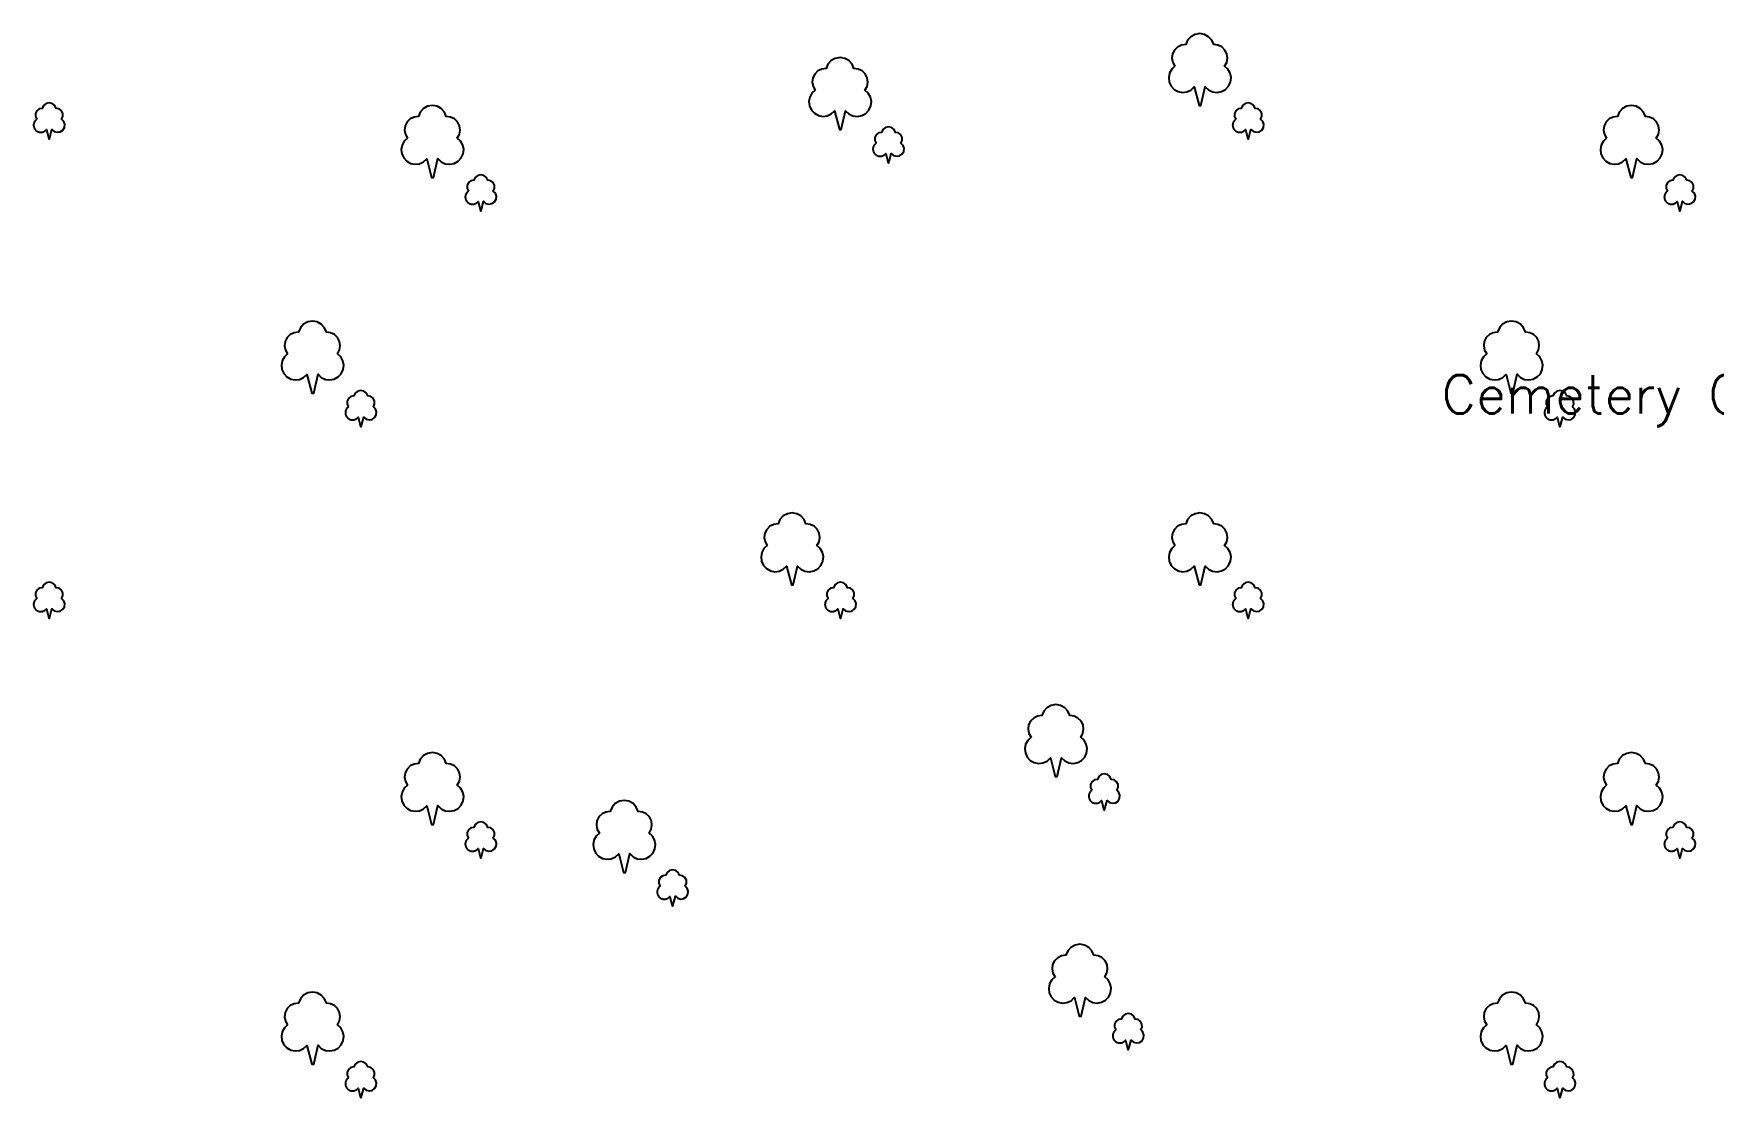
# Model space of a CAD drawing. Extents: x 427500 to 429848, y 434500 to 436505.
# Drawn here: x 429192.5 to 429262.6, y 434773.1 to 434817.5 of the extents above; entities that cross this region are included whole.
import ezdxf

# ---------------------------------------------------------------- set-up
doc = ezdxf.new("R2010")
doc.units = 0
doc.layers.add('LPTIP_Ex_Base', color=8, linetype='Continuous')
doc.styles.add('MtXpl_Romans', font='romans__.ttf')

msp = doc.modelspace()

# ---------------------------------------------------------------- linework, layer by layer
at = {"layer": 'LPTIP_Ex_Base', "color": 251, "true_color": 0x636466}
for points in [[(429240.126, 434816.097), (429239.99, 434815.969), (429239.901, 434815.806), (429239.866, 434815.623), (429239.888, 434815.439), (429239.967, 434815.27), (429240.094, 434815.134), (429240.256, 434815.043), (429240.439, 434815.007), (429240.624, 434815.028), (429240.793, 434815.106), (429240.93, 434815.232), (429240.931, 434815.235), (429241.132, 434814.461), (429241.212, 434814.461), (429241.393, 434815.244), (429241.393, 434815.244), (429241.529, 434815.113), (429241.699, 434815.031), (429241.885, 434815.007), (429242.07, 434815.041), (429242.236, 434815.131), (429242.364, 434815.269), (429242.444, 434815.439), (429242.467, 434815.626), (429242.43, 434815.811), (429242.338, 434815.975), (429242.199, 434816.102), (429242.287, 434816.259), (429242.319, 434816.436), (429242.294, 434816.615), (429242.212, 434816.775), (429242.083, 434816.901), (429241.92, 434816.979), (429241.741, 434817), (429241.741, 434817), (429241.664, 434817.184), (429241.531, 434817.331), (429241.356, 434817.427), (429241.16, 434817.461), (429240.964, 434817.427), (429240.789, 434817.331), (429240.656, 434817.184), (429240.579, 434817), (429240.399, 434816.978), (429240.236, 434816.9), (429240.107, 434816.773), (429240.025, 434816.611), (429240.001, 434816.431), (429240.036, 434816.254), (429240.126, 434816.097)], [(429225.126, 434815.097), (429224.99, 434814.969), (429224.901, 434814.806), (429224.866, 434814.623), (429224.888, 434814.439), (429224.967, 434814.27), (429225.094, 434814.134), (429225.256, 434814.043), (429225.439, 434814.007), (429225.624, 434814.028), (429225.793, 434814.106), (429225.93, 434814.232), (429225.931, 434814.235), (429226.132, 434813.461), (429226.212, 434813.461), (429226.393, 434814.244), (429226.393, 434814.244), (429226.529, 434814.113), (429226.699, 434814.031), (429226.885, 434814.007), (429227.07, 434814.041), (429227.236, 434814.131), (429227.364, 434814.269), (429227.444, 434814.439), (429227.467, 434814.626), (429227.43, 434814.811), (429227.338, 434814.975), (429227.199, 434815.102), (429227.287, 434815.259), (429227.319, 434815.436), (429227.294, 434815.615), (429227.212, 434815.775), (429227.083, 434815.901), (429226.92, 434815.979), (429226.741, 434816), (429226.741, 434816), (429226.664, 434816.184), (429226.531, 434816.331), (429226.356, 434816.427), (429226.16, 434816.461), (429225.964, 434816.427), (429225.789, 434816.331), (429225.656, 434816.184), (429225.579, 434816), (429225.399, 434815.978), (429225.236, 434815.9), (429225.107, 434815.773), (429225.025, 434815.611), (429225.001, 434815.431), (429225.036, 434815.254), (429225.126, 434815.097)], [(429192.663, 434813.887), (429192.648, 434813.876), (429192.634, 434813.864), (429192.62, 434813.852), (429192.608, 434813.838), (429192.596, 434813.824), (429192.585, 434813.808), (429192.575, 434813.793), (429192.566, 434813.776), (429192.558, 434813.759), (429192.551, 434813.742), (429192.545, 434813.724), (429192.54, 434813.706), (429192.537, 434813.688), (429192.535, 434813.669), (429192.533, 434813.651), (429192.533, 434813.632), (429192.534, 434813.613), (429192.537, 434813.595), (429192.54, 434813.576), (429192.545, 434813.558), (429192.55, 434813.541), (429192.557, 434813.523), (429192.565, 434813.506), (429192.574, 434813.49), (429192.584, 434813.474), (429192.595, 434813.459), (429192.607, 434813.444), (429192.619, 434813.431), (429192.633, 434813.418), (429192.647, 434813.406), (429192.662, 434813.395), (429192.678, 434813.385), (429192.694, 434813.376), (429192.711, 434813.367), (429192.729, 434813.36), (429192.746, 434813.355), (429192.764, 434813.35), (429192.783, 434813.346), (429192.801, 434813.344), (429192.82, 434813.342), (429192.838, 434813.342), (429192.857, 434813.343), (429192.876, 434813.345), (429192.894, 434813.349), (429192.912, 434813.353), (429192.93, 434813.359), (429192.947, 434813.365), (429192.964, 434813.373), (429192.981, 434813.382), (429192.997, 434813.392), (429193.012, 434813.403), (429193.027, 434813.414), (429193.04, 434813.427), (429193.053, 434813.441), (429193.065, 434813.455), (429193.066, 434813.456), (429193.167, 434813.069), (429193.194, 434813.069), (429193.297, 434813.461), (429193.297, 434813.461), (429193.395, 434813.377), (429193.52, 434813.343), (429193.647, 434813.364), (429193.753, 434813.436), (429193.819, 434813.547), (429193.832, 434813.676), (429193.79, 434813.797), (429193.7, 434813.89), (429193.754, 434814.003), (429193.752, 434814.129), (429193.695, 434814.241), (429193.595, 434814.316), (429193.471, 434814.339), (429193.413, 434814.458), (429193.309, 434814.54), (429193.181, 434814.569), (429193.052, 434814.54), (429192.948, 434814.458), (429192.89, 434814.339), (429192.766, 434814.316), (429192.665, 434814.24), (429192.608, 434814.127), (429192.608, 434814.001), (429192.663, 434813.887)], [(429208.126, 434813.097), (429207.99, 434812.969), (429207.901, 434812.806), (429207.866, 434812.623), (429207.888, 434812.439), (429207.967, 434812.27), (429208.094, 434812.134), (429208.256, 434812.043), (429208.439, 434812.007), (429208.624, 434812.028), (429208.793, 434812.106), (429208.93, 434812.232), (429208.931, 434812.235), (429209.132, 434811.461), (429209.212, 434811.461), (429209.393, 434812.244), (429209.393, 434812.244), (429209.529, 434812.113), (429209.699, 434812.031), (429209.885, 434812.007), (429210.07, 434812.041), (429210.236, 434812.131), (429210.364, 434812.269), (429210.444, 434812.439), (429210.467, 434812.626), (429210.43, 434812.811), (429210.338, 434812.975), (429210.199, 434813.102), (429210.287, 434813.259), (429210.319, 434813.436), (429210.294, 434813.615), (429210.212, 434813.775), (429210.083, 434813.901), (429209.92, 434813.979), (429209.741, 434814), (429209.741, 434814), (429209.664, 434814.184), (429209.531, 434814.331), (429209.356, 434814.427), (429209.16, 434814.461), (429208.964, 434814.427), (429208.789, 434814.331), (429208.656, 434814.184), (429208.579, 434814), (429208.399, 434813.978), (429208.236, 434813.9), (429208.107, 434813.773), (429208.025, 434813.611), (429208.001, 434813.431), (429208.036, 434813.254), (429208.126, 434813.097)], [(429242.663, 434813.887), (429242.648, 434813.876), (429242.634, 434813.864), (429242.62, 434813.852), (429242.608, 434813.838), (429242.596, 434813.824), (429242.585, 434813.808), (429242.575, 434813.793), (429242.566, 434813.776), (429242.558, 434813.759), (429242.551, 434813.742), (429242.545, 434813.724), (429242.54, 434813.706), (429242.537, 434813.688), (429242.535, 434813.669), (429242.533, 434813.651), (429242.533, 434813.632), (429242.534, 434813.613), (429242.537, 434813.595), (429242.54, 434813.576), (429242.545, 434813.558), (429242.55, 434813.541), (429242.557, 434813.523), (429242.565, 434813.506), (429242.574, 434813.49), (429242.584, 434813.474), (429242.595, 434813.459), (429242.607, 434813.444), (429242.619, 434813.431), (429242.633, 434813.418), (429242.647, 434813.406), (429242.662, 434813.395), (429242.678, 434813.385), (429242.694, 434813.376), (429242.711, 434813.367), (429242.729, 434813.36), (429242.746, 434813.355), (429242.764, 434813.35), (429242.783, 434813.346), (429242.801, 434813.344), (429242.82, 434813.342), (429242.838, 434813.342), (429242.857, 434813.343), (429242.876, 434813.345), (429242.894, 434813.349), (429242.912, 434813.353), (429242.93, 434813.359), (429242.947, 434813.365), (429242.964, 434813.373), (429242.981, 434813.382), (429242.997, 434813.392), (429243.012, 434813.403), (429243.027, 434813.414), (429243.04, 434813.427), (429243.053, 434813.441), (429243.065, 434813.455), (429243.066, 434813.456), (429243.167, 434813.069), (429243.194, 434813.069), (429243.297, 434813.461), (429243.297, 434813.461), (429243.395, 434813.377), (429243.52, 434813.343), (429243.647, 434813.364), (429243.753, 434813.436), (429243.819, 434813.547), (429243.832, 434813.676), (429243.79, 434813.797), (429243.7, 434813.89), (429243.754, 434814.003), (429243.752, 434814.129), (429243.695, 434814.241), (429243.595, 434814.316), (429243.471, 434814.339), (429243.413, 434814.458), (429243.309, 434814.54), (429243.181, 434814.569), (429243.052, 434814.54), (429242.948, 434814.458), (429242.89, 434814.339), (429242.766, 434814.316), (429242.665, 434814.24), (429242.608, 434814.127), (429242.608, 434814.001), (429242.663, 434813.887)], [(429258.126, 434813.097), (429257.99, 434812.969), (429257.901, 434812.806), (429257.866, 434812.623), (429257.888, 434812.439), (429257.967, 434812.27), (429258.094, 434812.134), (429258.256, 434812.043), (429258.439, 434812.007), (429258.624, 434812.028), (429258.793, 434812.106), (429258.93, 434812.232), (429258.931, 434812.235), (429259.132, 434811.461), (429259.212, 434811.461), (429259.393, 434812.244), (429259.393, 434812.244), (429259.529, 434812.113), (429259.699, 434812.031), (429259.885, 434812.007), (429260.07, 434812.041), (429260.236, 434812.131), (429260.364, 434812.269), (429260.444, 434812.439), (429260.467, 434812.626), (429260.43, 434812.811), (429260.338, 434812.975), (429260.199, 434813.102), (429260.287, 434813.259), (429260.319, 434813.436), (429260.294, 434813.615), (429260.212, 434813.775), (429260.083, 434813.901), (429259.92, 434813.979), (429259.741, 434814), (429259.741, 434814), (429259.664, 434814.184), (429259.531, 434814.331), (429259.356, 434814.427), (429259.16, 434814.461), (429258.964, 434814.427), (429258.789, 434814.331), (429258.656, 434814.184), (429258.579, 434814), (429258.399, 434813.978), (429258.236, 434813.9), (429258.107, 434813.773), (429258.025, 434813.611), (429258.001, 434813.431), (429258.036, 434813.254), (429258.126, 434813.097)], [(429227.663, 434812.887), (429227.648, 434812.876), (429227.634, 434812.864), (429227.62, 434812.852), (429227.608, 434812.838), (429227.596, 434812.824), (429227.585, 434812.808), (429227.575, 434812.793), (429227.566, 434812.776), (429227.558, 434812.759), (429227.551, 434812.742), (429227.545, 434812.724), (429227.54, 434812.706), (429227.537, 434812.688), (429227.535, 434812.669), (429227.533, 434812.651), (429227.533, 434812.632), (429227.534, 434812.613), (429227.537, 434812.595), (429227.54, 434812.576), (429227.545, 434812.558), (429227.55, 434812.541), (429227.557, 434812.523), (429227.565, 434812.506), (429227.574, 434812.49), (429227.584, 434812.474), (429227.595, 434812.459), (429227.607, 434812.444), (429227.619, 434812.431), (429227.633, 434812.418), (429227.647, 434812.406), (429227.662, 434812.395), (429227.678, 434812.385), (429227.694, 434812.376), (429227.711, 434812.367), (429227.729, 434812.36), (429227.746, 434812.355), (429227.764, 434812.35), (429227.783, 434812.346), (429227.801, 434812.344), (429227.82, 434812.342), (429227.838, 434812.342), (429227.857, 434812.343), (429227.876, 434812.345), (429227.894, 434812.349), (429227.912, 434812.353), (429227.93, 434812.359), (429227.947, 434812.365), (429227.964, 434812.373), (429227.981, 434812.382), (429227.997, 434812.392), (429228.012, 434812.403), (429228.027, 434812.414), (429228.04, 434812.427), (429228.053, 434812.441), (429228.065, 434812.455), (429228.066, 434812.456), (429228.167, 434812.069), (429228.194, 434812.069), (429228.297, 434812.461), (429228.297, 434812.461), (429228.395, 434812.377), (429228.52, 434812.343), (429228.647, 434812.364), (429228.753, 434812.436), (429228.819, 434812.547), (429228.832, 434812.676), (429228.79, 434812.797), (429228.7, 434812.89), (429228.754, 434813.003), (429228.752, 434813.129), (429228.695, 434813.241), (429228.595, 434813.316), (429228.471, 434813.339), (429228.413, 434813.458), (429228.309, 434813.54), (429228.181, 434813.569), (429228.052, 434813.54), (429227.948, 434813.458), (429227.89, 434813.339), (429227.766, 434813.316), (429227.665, 434813.24), (429227.608, 434813.127), (429227.608, 434813.001), (429227.663, 434812.887)], [(429210.663, 434810.887), (429210.648, 434810.876), (429210.634, 434810.864), (429210.62, 434810.852), (429210.608, 434810.838), (429210.596, 434810.824), (429210.585, 434810.808), (429210.575, 434810.793), (429210.566, 434810.776), (429210.558, 434810.759), (429210.551, 434810.742), (429210.545, 434810.724), (429210.54, 434810.706), (429210.537, 434810.688), (429210.535, 434810.669), (429210.533, 434810.651), (429210.533, 434810.632), (429210.534, 434810.613), (429210.537, 434810.595), (429210.54, 434810.576), (429210.545, 434810.558), (429210.55, 434810.541), (429210.557, 434810.523), (429210.565, 434810.506), (429210.574, 434810.49), (429210.584, 434810.474), (429210.595, 434810.459), (429210.607, 434810.444), (429210.619, 434810.431), (429210.633, 434810.418), (429210.647, 434810.406), (429210.662, 434810.395), (429210.678, 434810.385), (429210.694, 434810.376), (429210.711, 434810.367), (429210.729, 434810.36), (429210.746, 434810.355), (429210.764, 434810.35), (429210.783, 434810.346), (429210.801, 434810.344), (429210.82, 434810.342), (429210.838, 434810.342), (429210.857, 434810.343), (429210.876, 434810.345), (429210.894, 434810.349), (429210.912, 434810.353), (429210.93, 434810.359), (429210.947, 434810.365), (429210.964, 434810.373), (429210.981, 434810.382), (429210.997, 434810.392), (429211.012, 434810.403), (429211.027, 434810.414), (429211.04, 434810.427), (429211.053, 434810.441), (429211.065, 434810.455), (429211.066, 434810.456), (429211.167, 434810.069), (429211.194, 434810.069), (429211.297, 434810.461), (429211.297, 434810.461), (429211.395, 434810.377), (429211.52, 434810.343), (429211.647, 434810.364), (429211.753, 434810.436), (429211.819, 434810.547), (429211.832, 434810.676), (429211.79, 434810.797), (429211.7, 434810.89), (429211.754, 434811.003), (429211.752, 434811.129), (429211.695, 434811.241), (429211.595, 434811.316), (429211.471, 434811.339), (429211.413, 434811.458), (429211.309, 434811.54), (429211.181, 434811.569), (429211.052, 434811.54), (429210.948, 434811.458), (429210.89, 434811.339), (429210.766, 434811.316), (429210.665, 434811.24), (429210.608, 434811.127), (429210.608, 434811.001), (429210.663, 434810.887)], [(429260.663, 434810.887), (429260.648, 434810.876), (429260.634, 434810.864), (429260.62, 434810.852), (429260.608, 434810.838), (429260.596, 434810.824), (429260.585, 434810.808), (429260.575, 434810.793), (429260.566, 434810.776), (429260.558, 434810.759), (429260.551, 434810.742), (429260.545, 434810.724), (429260.54, 434810.706), (429260.537, 434810.688), (429260.535, 434810.669), (429260.533, 434810.651), (429260.533, 434810.632), (429260.534, 434810.613), (429260.537, 434810.595), (429260.54, 434810.576), (429260.545, 434810.558), (429260.55, 434810.541), (429260.557, 434810.523), (429260.565, 434810.506), (429260.574, 434810.49), (429260.584, 434810.474), (429260.595, 434810.459), (429260.607, 434810.444), (429260.619, 434810.431), (429260.633, 434810.418), (429260.647, 434810.406), (429260.662, 434810.395), (429260.678, 434810.385), (429260.694, 434810.376), (429260.711, 434810.367), (429260.729, 434810.36), (429260.746, 434810.355), (429260.764, 434810.35), (429260.783, 434810.346), (429260.801, 434810.344), (429260.82, 434810.342), (429260.838, 434810.342), (429260.857, 434810.343), (429260.876, 434810.345), (429260.894, 434810.349), (429260.912, 434810.353), (429260.93, 434810.359), (429260.947, 434810.365), (429260.964, 434810.373), (429260.981, 434810.382), (429260.997, 434810.392), (429261.012, 434810.403), (429261.027, 434810.414), (429261.04, 434810.427), (429261.053, 434810.441), (429261.065, 434810.455), (429261.066, 434810.456), (429261.167, 434810.069), (429261.194, 434810.069), (429261.297, 434810.461), (429261.297, 434810.461), (429261.395, 434810.377), (429261.52, 434810.343), (429261.647, 434810.364), (429261.753, 434810.436), (429261.819, 434810.547), (429261.832, 434810.676), (429261.79, 434810.797), (429261.7, 434810.89), (429261.754, 434811.003), (429261.752, 434811.129), (429261.695, 434811.241), (429261.595, 434811.316), (429261.471, 434811.339), (429261.413, 434811.458), (429261.309, 434811.54), (429261.181, 434811.569), (429261.052, 434811.54), (429260.948, 434811.458), (429260.89, 434811.339), (429260.766, 434811.316), (429260.665, 434811.24), (429260.608, 434811.127), (429260.608, 434811.001), (429260.663, 434810.887)], [(429203.126, 434804.097), (429202.99, 434803.969), (429202.901, 434803.806), (429202.866, 434803.623), (429202.888, 434803.439), (429202.967, 434803.27), (429203.094, 434803.134), (429203.256, 434803.043), (429203.439, 434803.007), (429203.624, 434803.028), (429203.793, 434803.106), (429203.93, 434803.232), (429203.931, 434803.235), (429204.132, 434802.461), (429204.212, 434802.461), (429204.393, 434803.244), (429204.393, 434803.244), (429204.529, 434803.113), (429204.699, 434803.031), (429204.885, 434803.007), (429205.07, 434803.041), (429205.236, 434803.131), (429205.364, 434803.269), (429205.444, 434803.439), (429205.467, 434803.626), (429205.43, 434803.811), (429205.338, 434803.975), (429205.199, 434804.102), (429205.287, 434804.259), (429205.319, 434804.436), (429205.294, 434804.615), (429205.212, 434804.775), (429205.083, 434804.901), (429204.92, 434804.979), (429204.741, 434805), (429204.741, 434805), (429204.664, 434805.184), (429204.531, 434805.331), (429204.356, 434805.427), (429204.16, 434805.461), (429203.964, 434805.427), (429203.789, 434805.331), (429203.656, 434805.184), (429203.579, 434805), (429203.399, 434804.978), (429203.236, 434804.9), (429203.107, 434804.773), (429203.025, 434804.611), (429203.001, 434804.431), (429203.036, 434804.254), (429203.126, 434804.097)], [(429253.126, 434804.097), (429252.99, 434803.969), (429252.901, 434803.806), (429252.866, 434803.623), (429252.888, 434803.439), (429252.967, 434803.27), (429253.094, 434803.134), (429253.256, 434803.043), (429253.439, 434803.007), (429253.624, 434803.028), (429253.793, 434803.106), (429253.93, 434803.232), (429253.931, 434803.235), (429254.132, 434802.461), (429254.212, 434802.461), (429254.393, 434803.244), (429254.393, 434803.244), (429254.529, 434803.113), (429254.699, 434803.031), (429254.885, 434803.007), (429255.07, 434803.041), (429255.236, 434803.131), (429255.364, 434803.269), (429255.444, 434803.439), (429255.467, 434803.626), (429255.43, 434803.811), (429255.338, 434803.975), (429255.199, 434804.102), (429255.287, 434804.259), (429255.319, 434804.436), (429255.294, 434804.615), (429255.212, 434804.775), (429255.083, 434804.901), (429254.92, 434804.979), (429254.741, 434805), (429254.741, 434805), (429254.664, 434805.184), (429254.531, 434805.331), (429254.356, 434805.427), (429254.16, 434805.461), (429253.964, 434805.427), (429253.789, 434805.331), (429253.656, 434805.184), (429253.579, 434805), (429253.399, 434804.978), (429253.236, 434804.9), (429253.107, 434804.773), (429253.025, 434804.611), (429253.001, 434804.431), (429253.036, 434804.254), (429253.126, 434804.097)], [(429205.663, 434801.887), (429205.648, 434801.876), (429205.634, 434801.864), (429205.62, 434801.852), (429205.608, 434801.838), (429205.596, 434801.824), (429205.585, 434801.808), (429205.575, 434801.793), (429205.566, 434801.776), (429205.558, 434801.759), (429205.551, 434801.742), (429205.545, 434801.724), (429205.54, 434801.706), (429205.537, 434801.688), (429205.535, 434801.669), (429205.533, 434801.651), (429205.533, 434801.632), (429205.534, 434801.613), (429205.537, 434801.595), (429205.54, 434801.576), (429205.545, 434801.558), (429205.55, 434801.541), (429205.557, 434801.523), (429205.565, 434801.506), (429205.574, 434801.49), (429205.584, 434801.474), (429205.595, 434801.459), (429205.607, 434801.444), (429205.619, 434801.431), (429205.633, 434801.418), (429205.647, 434801.406), (429205.662, 434801.395), (429205.678, 434801.385), (429205.694, 434801.376), (429205.711, 434801.367), (429205.729, 434801.36), (429205.746, 434801.355), (429205.764, 434801.35), (429205.783, 434801.346), (429205.801, 434801.344), (429205.82, 434801.342), (429205.838, 434801.342), (429205.857, 434801.343), (429205.876, 434801.345), (429205.894, 434801.349), (429205.912, 434801.353), (429205.93, 434801.359), (429205.947, 434801.365), (429205.964, 434801.373), (429205.981, 434801.382), (429205.997, 434801.392), (429206.012, 434801.403), (429206.027, 434801.414), (429206.04, 434801.427), (429206.053, 434801.441), (429206.065, 434801.455), (429206.066, 434801.456), (429206.167, 434801.069), (429206.194, 434801.069), (429206.297, 434801.461), (429206.297, 434801.461), (429206.395, 434801.377), (429206.52, 434801.343), (429206.647, 434801.364), (429206.753, 434801.436), (429206.819, 434801.547), (429206.832, 434801.676), (429206.79, 434801.797), (429206.7, 434801.89), (429206.754, 434802.003), (429206.752, 434802.129), (429206.695, 434802.241), (429206.595, 434802.316), (429206.471, 434802.339), (429206.413, 434802.458), (429206.309, 434802.54), (429206.181, 434802.569), (429206.052, 434802.54), (429205.948, 434802.458), (429205.89, 434802.339), (429205.766, 434802.316), (429205.665, 434802.24), (429205.608, 434802.127), (429205.608, 434802.001), (429205.663, 434801.887)], [(429255.663, 434801.887), (429255.648, 434801.876), (429255.634, 434801.864), (429255.62, 434801.852), (429255.608, 434801.838), (429255.596, 434801.824), (429255.585, 434801.808), (429255.575, 434801.793), (429255.566, 434801.776), (429255.558, 434801.759), (429255.551, 434801.742), (429255.545, 434801.724), (429255.54, 434801.706), (429255.537, 434801.688), (429255.535, 434801.669), (429255.533, 434801.651), (429255.533, 434801.632), (429255.534, 434801.613), (429255.537, 434801.595), (429255.54, 434801.576), (429255.545, 434801.558), (429255.55, 434801.541), (429255.557, 434801.523), (429255.565, 434801.506), (429255.574, 434801.49), (429255.584, 434801.474), (429255.595, 434801.459), (429255.607, 434801.444), (429255.619, 434801.431), (429255.633, 434801.418), (429255.647, 434801.406), (429255.662, 434801.395), (429255.678, 434801.385), (429255.694, 434801.376), (429255.711, 434801.367), (429255.729, 434801.36), (429255.746, 434801.355), (429255.764, 434801.35), (429255.783, 434801.346), (429255.801, 434801.344), (429255.82, 434801.342), (429255.838, 434801.342), (429255.857, 434801.343), (429255.876, 434801.345), (429255.894, 434801.349), (429255.912, 434801.353), (429255.93, 434801.359), (429255.947, 434801.365), (429255.964, 434801.373), (429255.981, 434801.382), (429255.997, 434801.392), (429256.012, 434801.403), (429256.027, 434801.414), (429256.04, 434801.427), (429256.053, 434801.441), (429256.065, 434801.455), (429256.066, 434801.456), (429256.167, 434801.069), (429256.194, 434801.069), (429256.297, 434801.461), (429256.297, 434801.461), (429256.395, 434801.377), (429256.52, 434801.343), (429256.647, 434801.364), (429256.753, 434801.436), (429256.819, 434801.547), (429256.832, 434801.676), (429256.79, 434801.797), (429256.7, 434801.89), (429256.754, 434802.003), (429256.752, 434802.129), (429256.695, 434802.241), (429256.595, 434802.316), (429256.471, 434802.339), (429256.413, 434802.458), (429256.309, 434802.54), (429256.181, 434802.569), (429256.052, 434802.54), (429255.948, 434802.458), (429255.89, 434802.339), (429255.766, 434802.316), (429255.665, 434802.24), (429255.608, 434802.127), (429255.608, 434802.001), (429255.663, 434801.887)], [(429223.126, 434796.097), (429222.99, 434795.969), (429222.901, 434795.806), (429222.866, 434795.623), (429222.888, 434795.439), (429222.967, 434795.27), (429223.094, 434795.134), (429223.256, 434795.043), (429223.439, 434795.007), (429223.624, 434795.028), (429223.793, 434795.106), (429223.93, 434795.232), (429223.931, 434795.235), (429224.132, 434794.461), (429224.212, 434794.461), (429224.393, 434795.244), (429224.393, 434795.244), (429224.529, 434795.113), (429224.699, 434795.031), (429224.885, 434795.007), (429225.07, 434795.041), (429225.236, 434795.131), (429225.364, 434795.269), (429225.444, 434795.439), (429225.467, 434795.626), (429225.43, 434795.811), (429225.338, 434795.975), (429225.199, 434796.102), (429225.287, 434796.259), (429225.319, 434796.436), (429225.294, 434796.615), (429225.212, 434796.775), (429225.083, 434796.901), (429224.92, 434796.979), (429224.741, 434797), (429224.741, 434797), (429224.664, 434797.184), (429224.531, 434797.331), (429224.356, 434797.427), (429224.16, 434797.461), (429223.964, 434797.427), (429223.789, 434797.331), (429223.656, 434797.184), (429223.579, 434797), (429223.399, 434796.978), (429223.236, 434796.9), (429223.107, 434796.773), (429223.025, 434796.611), (429223.001, 434796.431), (429223.036, 434796.254), (429223.126, 434796.097)], [(429240.126, 434796.097), (429239.99, 434795.969), (429239.901, 434795.806), (429239.866, 434795.623), (429239.888, 434795.439), (429239.967, 434795.27), (429240.094, 434795.134), (429240.256, 434795.043), (429240.439, 434795.007), (429240.624, 434795.028), (429240.793, 434795.106), (429240.93, 434795.232), (429240.931, 434795.235), (429241.132, 434794.461), (429241.212, 434794.461), (429241.393, 434795.244), (429241.393, 434795.244), (429241.529, 434795.113), (429241.699, 434795.031), (429241.885, 434795.007), (429242.07, 434795.041), (429242.236, 434795.131), (429242.364, 434795.269), (429242.444, 434795.439), (429242.467, 434795.626), (429242.43, 434795.811), (429242.338, 434795.975), (429242.199, 434796.102), (429242.287, 434796.259), (429242.319, 434796.436), (429242.294, 434796.615), (429242.212, 434796.775), (429242.083, 434796.901), (429241.92, 434796.979), (429241.741, 434797), (429241.741, 434797), (429241.664, 434797.184), (429241.531, 434797.331), (429241.356, 434797.427), (429241.16, 434797.461), (429240.964, 434797.427), (429240.789, 434797.331), (429240.656, 434797.184), (429240.579, 434797), (429240.399, 434796.978), (429240.236, 434796.9), (429240.107, 434796.773), (429240.025, 434796.611), (429240.001, 434796.431), (429240.036, 434796.254), (429240.126, 434796.097)], [(429192.663, 434793.887), (429192.648, 434793.876), (429192.634, 434793.864), (429192.62, 434793.852), (429192.608, 434793.838), (429192.596, 434793.824), (429192.585, 434793.808), (429192.575, 434793.793), (429192.566, 434793.776), (429192.558, 434793.759), (429192.551, 434793.742), (429192.545, 434793.724), (429192.54, 434793.706), (429192.537, 434793.688), (429192.535, 434793.669), (429192.533, 434793.651), (429192.533, 434793.632), (429192.534, 434793.613), (429192.537, 434793.595), (429192.54, 434793.576), (429192.545, 434793.558), (429192.55, 434793.541), (429192.557, 434793.523), (429192.565, 434793.506), (429192.574, 434793.49), (429192.584, 434793.474), (429192.595, 434793.459), (429192.607, 434793.444), (429192.619, 434793.431), (429192.633, 434793.418), (429192.647, 434793.406), (429192.662, 434793.395), (429192.678, 434793.385), (429192.694, 434793.376), (429192.711, 434793.367), (429192.729, 434793.36), (429192.746, 434793.355), (429192.764, 434793.35), (429192.783, 434793.346), (429192.801, 434793.344), (429192.82, 434793.342), (429192.838, 434793.342), (429192.857, 434793.343), (429192.876, 434793.345), (429192.894, 434793.349), (429192.912, 434793.353), (429192.93, 434793.359), (429192.947, 434793.365), (429192.964, 434793.373), (429192.981, 434793.382), (429192.997, 434793.392), (429193.012, 434793.403), (429193.027, 434793.414), (429193.04, 434793.427), (429193.053, 434793.441), (429193.065, 434793.455), (429193.066, 434793.456), (429193.167, 434793.069), (429193.194, 434793.069), (429193.297, 434793.461), (429193.297, 434793.461), (429193.395, 434793.377), (429193.52, 434793.343), (429193.647, 434793.364), (429193.753, 434793.436), (429193.819, 434793.547), (429193.832, 434793.676), (429193.79, 434793.797), (429193.7, 434793.89), (429193.754, 434794.003), (429193.752, 434794.129), (429193.695, 434794.241), (429193.595, 434794.316), (429193.471, 434794.339), (429193.413, 434794.458), (429193.309, 434794.54), (429193.181, 434794.569), (429193.052, 434794.54), (429192.948, 434794.458), (429192.89, 434794.339), (429192.766, 434794.316), (429192.665, 434794.24), (429192.608, 434794.127), (429192.608, 434794.001), (429192.663, 434793.887)], [(429225.663, 434793.887), (429225.648, 434793.876), (429225.634, 434793.864), (429225.62, 434793.852), (429225.608, 434793.838), (429225.596, 434793.824), (429225.585, 434793.808), (429225.575, 434793.793), (429225.566, 434793.776), (429225.558, 434793.759), (429225.551, 434793.742), (429225.545, 434793.724), (429225.54, 434793.706), (429225.537, 434793.688), (429225.535, 434793.669), (429225.533, 434793.651), (429225.533, 434793.632), (429225.534, 434793.613), (429225.537, 434793.595), (429225.54, 434793.576), (429225.545, 434793.558), (429225.55, 434793.541), (429225.557, 434793.523), (429225.565, 434793.506), (429225.574, 434793.49), (429225.584, 434793.474), (429225.595, 434793.459), (429225.607, 434793.444), (429225.619, 434793.431), (429225.633, 434793.418), (429225.647, 434793.406), (429225.662, 434793.395), (429225.678, 434793.385), (429225.694, 434793.376), (429225.711, 434793.367), (429225.729, 434793.36), (429225.746, 434793.355), (429225.764, 434793.35), (429225.783, 434793.346), (429225.801, 434793.344), (429225.82, 434793.342), (429225.838, 434793.342), (429225.857, 434793.343), (429225.876, 434793.345), (429225.894, 434793.349), (429225.912, 434793.353), (429225.93, 434793.359), (429225.947, 434793.365), (429225.964, 434793.373), (429225.981, 434793.382), (429225.997, 434793.392), (429226.012, 434793.403), (429226.027, 434793.414), (429226.04, 434793.427), (429226.053, 434793.441), (429226.065, 434793.455), (429226.066, 434793.456), (429226.167, 434793.069), (429226.194, 434793.069), (429226.297, 434793.461), (429226.297, 434793.461), (429226.395, 434793.377), (429226.52, 434793.343), (429226.647, 434793.364), (429226.753, 434793.436), (429226.819, 434793.547), (429226.832, 434793.676), (429226.79, 434793.797), (429226.7, 434793.89), (429226.754, 434794.003), (429226.752, 434794.129), (429226.695, 434794.241), (429226.595, 434794.316), (429226.471, 434794.339), (429226.413, 434794.458), (429226.309, 434794.54), (429226.181, 434794.569), (429226.052, 434794.54), (429225.948, 434794.458), (429225.89, 434794.339), (429225.766, 434794.316), (429225.665, 434794.24), (429225.608, 434794.127), (429225.608, 434794.001), (429225.663, 434793.887)], [(429242.663, 434793.887), (429242.648, 434793.876), (429242.634, 434793.864), (429242.62, 434793.852), (429242.608, 434793.838), (429242.596, 434793.824), (429242.585, 434793.808), (429242.575, 434793.793), (429242.566, 434793.776), (429242.558, 434793.759), (429242.551, 434793.742), (429242.545, 434793.724), (429242.54, 434793.706), (429242.537, 434793.688), (429242.535, 434793.669), (429242.533, 434793.651), (429242.533, 434793.632), (429242.534, 434793.613), (429242.537, 434793.595), (429242.54, 434793.576), (429242.545, 434793.558), (429242.55, 434793.541), (429242.557, 434793.523), (429242.565, 434793.506), (429242.574, 434793.49), (429242.584, 434793.474), (429242.595, 434793.459), (429242.607, 434793.444), (429242.619, 434793.431), (429242.633, 434793.418), (429242.647, 434793.406), (429242.662, 434793.395), (429242.678, 434793.385), (429242.694, 434793.376), (429242.711, 434793.367), (429242.729, 434793.36), (429242.746, 434793.355), (429242.764, 434793.35), (429242.783, 434793.346), (429242.801, 434793.344), (429242.82, 434793.342), (429242.838, 434793.342), (429242.857, 434793.343), (429242.876, 434793.345), (429242.894, 434793.349), (429242.912, 434793.353), (429242.93, 434793.359), (429242.947, 434793.365), (429242.964, 434793.373), (429242.981, 434793.382), (429242.997, 434793.392), (429243.012, 434793.403), (429243.027, 434793.414), (429243.04, 434793.427), (429243.053, 434793.441), (429243.065, 434793.455), (429243.066, 434793.456), (429243.167, 434793.069), (429243.194, 434793.069), (429243.297, 434793.461), (429243.297, 434793.461), (429243.395, 434793.377), (429243.52, 434793.343), (429243.647, 434793.364), (429243.753, 434793.436), (429243.819, 434793.547), (429243.832, 434793.676), (429243.79, 434793.797), (429243.7, 434793.89), (429243.754, 434794.003), (429243.752, 434794.129), (429243.695, 434794.241), (429243.595, 434794.316), (429243.471, 434794.339), (429243.413, 434794.458), (429243.309, 434794.54), (429243.181, 434794.569), (429243.052, 434794.54), (429242.948, 434794.458), (429242.89, 434794.339), (429242.766, 434794.316), (429242.665, 434794.24), (429242.608, 434794.127), (429242.608, 434794.001), (429242.663, 434793.887)], [(429234.126, 434788.097), (429233.99, 434787.969), (429233.901, 434787.806), (429233.866, 434787.623), (429233.888, 434787.439), (429233.967, 434787.27), (429234.094, 434787.134), (429234.256, 434787.043), (429234.439, 434787.007), (429234.624, 434787.028), (429234.793, 434787.106), (429234.93, 434787.232), (429234.931, 434787.235), (429235.132, 434786.461), (429235.212, 434786.461), (429235.393, 434787.244), (429235.393, 434787.244), (429235.529, 434787.113), (429235.699, 434787.031), (429235.885, 434787.007), (429236.07, 434787.041), (429236.236, 434787.131), (429236.364, 434787.269), (429236.444, 434787.439), (429236.467, 434787.626), (429236.43, 434787.811), (429236.338, 434787.975), (429236.199, 434788.102), (429236.287, 434788.259), (429236.319, 434788.436), (429236.294, 434788.615), (429236.212, 434788.775), (429236.083, 434788.901), (429235.92, 434788.979), (429235.741, 434789), (429235.741, 434789), (429235.664, 434789.184), (429235.531, 434789.331), (429235.356, 434789.427), (429235.16, 434789.461), (429234.964, 434789.427), (429234.789, 434789.331), (429234.656, 434789.184), (429234.579, 434789), (429234.399, 434788.978), (429234.236, 434788.9), (429234.107, 434788.773), (429234.025, 434788.611), (429234.001, 434788.431), (429234.036, 434788.254), (429234.126, 434788.097)], [(429208.126, 434786.097), (429207.99, 434785.969), (429207.901, 434785.806), (429207.866, 434785.623), (429207.888, 434785.439), (429207.967, 434785.27), (429208.094, 434785.134), (429208.256, 434785.043), (429208.439, 434785.007), (429208.624, 434785.028), (429208.793, 434785.106), (429208.93, 434785.232), (429208.931, 434785.235), (429209.132, 434784.461), (429209.212, 434784.461), (429209.393, 434785.244), (429209.393, 434785.244), (429209.529, 434785.113), (429209.699, 434785.031), (429209.885, 434785.007), (429210.07, 434785.041), (429210.236, 434785.131), (429210.364, 434785.269), (429210.444, 434785.439), (429210.467, 434785.626), (429210.43, 434785.811), (429210.338, 434785.975), (429210.199, 434786.102), (429210.287, 434786.259), (429210.319, 434786.436), (429210.294, 434786.615), (429210.212, 434786.775), (429210.083, 434786.901), (429209.92, 434786.979), (429209.741, 434787), (429209.741, 434787), (429209.664, 434787.184), (429209.531, 434787.331), (429209.356, 434787.427), (429209.16, 434787.461), (429208.964, 434787.427), (429208.789, 434787.331), (429208.656, 434787.184), (429208.579, 434787), (429208.399, 434786.978), (429208.236, 434786.9), (429208.107, 434786.773), (429208.025, 434786.611), (429208.001, 434786.431), (429208.036, 434786.254), (429208.126, 434786.097)], [(429258.126, 434786.097), (429257.99, 434785.969), (429257.901, 434785.806), (429257.866, 434785.623), (429257.888, 434785.439), (429257.967, 434785.27), (429258.094, 434785.134), (429258.256, 434785.043), (429258.439, 434785.007), (429258.624, 434785.028), (429258.793, 434785.106), (429258.93, 434785.232), (429258.931, 434785.235), (429259.132, 434784.461), (429259.212, 434784.461), (429259.393, 434785.244), (429259.393, 434785.244), (429259.529, 434785.113), (429259.699, 434785.031), (429259.885, 434785.007), (429260.07, 434785.041), (429260.236, 434785.131), (429260.364, 434785.269), (429260.444, 434785.439), (429260.467, 434785.626), (429260.43, 434785.811), (429260.338, 434785.975), (429260.199, 434786.102), (429260.287, 434786.259), (429260.319, 434786.436), (429260.294, 434786.615), (429260.212, 434786.775), (429260.083, 434786.901), (429259.92, 434786.979), (429259.741, 434787), (429259.741, 434787), (429259.664, 434787.184), (429259.531, 434787.331), (429259.356, 434787.427), (429259.16, 434787.461), (429258.964, 434787.427), (429258.789, 434787.331), (429258.656, 434787.184), (429258.579, 434787), (429258.399, 434786.978), (429258.236, 434786.9), (429258.107, 434786.773), (429258.025, 434786.611), (429258.001, 434786.431), (429258.036, 434786.254), (429258.126, 434786.097)], [(429236.663, 434785.887), (429236.648, 434785.876), (429236.634, 434785.864), (429236.62, 434785.852), (429236.608, 434785.838), (429236.596, 434785.824), (429236.585, 434785.808), (429236.575, 434785.793), (429236.566, 434785.776), (429236.558, 434785.759), (429236.551, 434785.742), (429236.545, 434785.724), (429236.54, 434785.706), (429236.537, 434785.688), (429236.535, 434785.669), (429236.533, 434785.651), (429236.533, 434785.632), (429236.534, 434785.613), (429236.537, 434785.595), (429236.54, 434785.576), (429236.545, 434785.558), (429236.55, 434785.541), (429236.557, 434785.523), (429236.565, 434785.506), (429236.574, 434785.49), (429236.584, 434785.474), (429236.595, 434785.459), (429236.607, 434785.444), (429236.619, 434785.431), (429236.633, 434785.418), (429236.647, 434785.406), (429236.662, 434785.395), (429236.678, 434785.385), (429236.694, 434785.376), (429236.711, 434785.367), (429236.729, 434785.36), (429236.746, 434785.355), (429236.764, 434785.35), (429236.783, 434785.346), (429236.801, 434785.344), (429236.82, 434785.342), (429236.838, 434785.342), (429236.857, 434785.343), (429236.876, 434785.345), (429236.894, 434785.349), (429236.912, 434785.353), (429236.93, 434785.359), (429236.947, 434785.365), (429236.964, 434785.373), (429236.981, 434785.382), (429236.997, 434785.392), (429237.012, 434785.403), (429237.027, 434785.414), (429237.04, 434785.427), (429237.053, 434785.441), (429237.065, 434785.455), (429237.066, 434785.456), (429237.167, 434785.069), (429237.194, 434785.069), (429237.297, 434785.461), (429237.297, 434785.461), (429237.395, 434785.377), (429237.52, 434785.343), (429237.647, 434785.364), (429237.753, 434785.436), (429237.819, 434785.547), (429237.832, 434785.676), (429237.79, 434785.797), (429237.7, 434785.89), (429237.754, 434786.003), (429237.752, 434786.129), (429237.695, 434786.241), (429237.595, 434786.316), (429237.471, 434786.339), (429237.413, 434786.458), (429237.309, 434786.54), (429237.181, 434786.569), (429237.052, 434786.54), (429236.948, 434786.458), (429236.89, 434786.339), (429236.766, 434786.316), (429236.665, 434786.24), (429236.608, 434786.127), (429236.608, 434786.001), (429236.663, 434785.887)], [(429216.126, 434784.097), (429215.99, 434783.969), (429215.901, 434783.806), (429215.866, 434783.623), (429215.888, 434783.439), (429215.967, 434783.27), (429216.094, 434783.134), (429216.256, 434783.043), (429216.439, 434783.007), (429216.624, 434783.028), (429216.793, 434783.106), (429216.93, 434783.232), (429216.931, 434783.235), (429217.132, 434782.461), (429217.212, 434782.461), (429217.393, 434783.244), (429217.393, 434783.244), (429217.529, 434783.113), (429217.699, 434783.031), (429217.885, 434783.007), (429218.07, 434783.041), (429218.236, 434783.131), (429218.364, 434783.269), (429218.444, 434783.439), (429218.467, 434783.626), (429218.43, 434783.811), (429218.338, 434783.975), (429218.199, 434784.102), (429218.287, 434784.259), (429218.319, 434784.436), (429218.294, 434784.615), (429218.212, 434784.775), (429218.083, 434784.901), (429217.92, 434784.979), (429217.741, 434785), (429217.741, 434785), (429217.664, 434785.184), (429217.531, 434785.331), (429217.356, 434785.427), (429217.16, 434785.461), (429216.964, 434785.427), (429216.789, 434785.331), (429216.656, 434785.184), (429216.579, 434785), (429216.399, 434784.978), (429216.236, 434784.9), (429216.107, 434784.773), (429216.025, 434784.611), (429216.001, 434784.431), (429216.036, 434784.254), (429216.126, 434784.097)], [(429210.663, 434783.887), (429210.648, 434783.876), (429210.634, 434783.864), (429210.62, 434783.852), (429210.608, 434783.838), (429210.596, 434783.824), (429210.585, 434783.808), (429210.575, 434783.793), (429210.566, 434783.776), (429210.558, 434783.759), (429210.551, 434783.742), (429210.545, 434783.724), (429210.54, 434783.706), (429210.537, 434783.688), (429210.535, 434783.669), (429210.533, 434783.651), (429210.533, 434783.632), (429210.534, 434783.613), (429210.537, 434783.595), (429210.54, 434783.576), (429210.545, 434783.558), (429210.55, 434783.541), (429210.557, 434783.523), (429210.565, 434783.506), (429210.574, 434783.49), (429210.584, 434783.474), (429210.595, 434783.459), (429210.607, 434783.444), (429210.619, 434783.431), (429210.633, 434783.418), (429210.647, 434783.406), (429210.662, 434783.395), (429210.678, 434783.385), (429210.694, 434783.376), (429210.711, 434783.367), (429210.729, 434783.36), (429210.746, 434783.355), (429210.764, 434783.35), (429210.783, 434783.346), (429210.801, 434783.344), (429210.82, 434783.342), (429210.838, 434783.342), (429210.857, 434783.343), (429210.876, 434783.345), (429210.894, 434783.349), (429210.912, 434783.353), (429210.93, 434783.359), (429210.947, 434783.365), (429210.964, 434783.373), (429210.981, 434783.382), (429210.997, 434783.392), (429211.012, 434783.403), (429211.027, 434783.414), (429211.04, 434783.427), (429211.053, 434783.441), (429211.065, 434783.455), (429211.066, 434783.456), (429211.167, 434783.069), (429211.194, 434783.069), (429211.297, 434783.461), (429211.297, 434783.461), (429211.395, 434783.377), (429211.52, 434783.343), (429211.647, 434783.364), (429211.753, 434783.436), (429211.819, 434783.547), (429211.832, 434783.676), (429211.79, 434783.797), (429211.7, 434783.89), (429211.754, 434784.003), (429211.752, 434784.129), (429211.695, 434784.241), (429211.595, 434784.316), (429211.471, 434784.339), (429211.413, 434784.458), (429211.309, 434784.54), (429211.181, 434784.569), (429211.052, 434784.54), (429210.948, 434784.458), (429210.89, 434784.339), (429210.766, 434784.316), (429210.665, 434784.24), (429210.608, 434784.127), (429210.608, 434784.001), (429210.663, 434783.887)], [(429260.663, 434783.887), (429260.648, 434783.876), (429260.634, 434783.864), (429260.62, 434783.852), (429260.608, 434783.838), (429260.596, 434783.824), (429260.585, 434783.808), (429260.575, 434783.793), (429260.566, 434783.776), (429260.558, 434783.759), (429260.551, 434783.742), (429260.545, 434783.724), (429260.54, 434783.706), (429260.537, 434783.688), (429260.535, 434783.669), (429260.533, 434783.651), (429260.533, 434783.632), (429260.534, 434783.613), (429260.537, 434783.595), (429260.54, 434783.576), (429260.545, 434783.558), (429260.55, 434783.541), (429260.557, 434783.523), (429260.565, 434783.506), (429260.574, 434783.49), (429260.584, 434783.474), (429260.595, 434783.459), (429260.607, 434783.444), (429260.619, 434783.431), (429260.633, 434783.418), (429260.647, 434783.406), (429260.662, 434783.395), (429260.678, 434783.385), (429260.694, 434783.376), (429260.711, 434783.367), (429260.729, 434783.36), (429260.746, 434783.355), (429260.764, 434783.35), (429260.783, 434783.346), (429260.801, 434783.344), (429260.82, 434783.342), (429260.838, 434783.342), (429260.857, 434783.343), (429260.876, 434783.345), (429260.894, 434783.349), (429260.912, 434783.353), (429260.93, 434783.359), (429260.947, 434783.365), (429260.964, 434783.373), (429260.981, 434783.382), (429260.997, 434783.392), (429261.012, 434783.403), (429261.027, 434783.414), (429261.04, 434783.427), (429261.053, 434783.441), (429261.065, 434783.455), (429261.066, 434783.456), (429261.167, 434783.069), (429261.194, 434783.069), (429261.297, 434783.461), (429261.297, 434783.461), (429261.395, 434783.377), (429261.52, 434783.343), (429261.647, 434783.364), (429261.753, 434783.436), (429261.819, 434783.547), (429261.832, 434783.676), (429261.79, 434783.797), (429261.7, 434783.89), (429261.754, 434784.003), (429261.752, 434784.129), (429261.695, 434784.241), (429261.595, 434784.316), (429261.471, 434784.339), (429261.413, 434784.458), (429261.309, 434784.54), (429261.181, 434784.569), (429261.052, 434784.54), (429260.948, 434784.458), (429260.89, 434784.339), (429260.766, 434784.316), (429260.665, 434784.24), (429260.608, 434784.127), (429260.608, 434784.001), (429260.663, 434783.887)], [(429218.663, 434781.887), (429218.648, 434781.876), (429218.634, 434781.864), (429218.62, 434781.852), (429218.608, 434781.838), (429218.596, 434781.824), (429218.585, 434781.808), (429218.575, 434781.793), (429218.566, 434781.776), (429218.558, 434781.759), (429218.551, 434781.742), (429218.545, 434781.724), (429218.54, 434781.706), (429218.537, 434781.688), (429218.535, 434781.669), (429218.533, 434781.651), (429218.533, 434781.632), (429218.534, 434781.613), (429218.537, 434781.595), (429218.54, 434781.576), (429218.545, 434781.558), (429218.55, 434781.541), (429218.557, 434781.523), (429218.565, 434781.506), (429218.574, 434781.49), (429218.584, 434781.474), (429218.595, 434781.459), (429218.607, 434781.444), (429218.619, 434781.431), (429218.633, 434781.418), (429218.647, 434781.406), (429218.662, 434781.395), (429218.678, 434781.385), (429218.694, 434781.376), (429218.711, 434781.367), (429218.729, 434781.36), (429218.746, 434781.355), (429218.764, 434781.35), (429218.783, 434781.346), (429218.801, 434781.344), (429218.82, 434781.342), (429218.838, 434781.342), (429218.857, 434781.343), (429218.876, 434781.345), (429218.894, 434781.349), (429218.912, 434781.353), (429218.93, 434781.359), (429218.947, 434781.365), (429218.964, 434781.373), (429218.981, 434781.382), (429218.997, 434781.392), (429219.012, 434781.403), (429219.027, 434781.414), (429219.04, 434781.427), (429219.053, 434781.441), (429219.065, 434781.455), (429219.066, 434781.456), (429219.167, 434781.069), (429219.194, 434781.069), (429219.297, 434781.461), (429219.297, 434781.461), (429219.395, 434781.377), (429219.52, 434781.343), (429219.647, 434781.364), (429219.753, 434781.436), (429219.819, 434781.547), (429219.832, 434781.676), (429219.79, 434781.797), (429219.7, 434781.89), (429219.754, 434782.003), (429219.752, 434782.129), (429219.695, 434782.241), (429219.595, 434782.316), (429219.471, 434782.339), (429219.413, 434782.458), (429219.309, 434782.54), (429219.181, 434782.569), (429219.052, 434782.54), (429218.948, 434782.458), (429218.89, 434782.339), (429218.766, 434782.316), (429218.665, 434782.24), (429218.608, 434782.127), (429218.608, 434782.001), (429218.663, 434781.887)], [(429235.126, 434778.097), (429234.99, 434777.969), (429234.901, 434777.806), (429234.866, 434777.623), (429234.888, 434777.439), (429234.967, 434777.27), (429235.094, 434777.134), (429235.256, 434777.043), (429235.439, 434777.007), (429235.624, 434777.028), (429235.793, 434777.106), (429235.93, 434777.232), (429235.931, 434777.235), (429236.132, 434776.461), (429236.212, 434776.461), (429236.393, 434777.244), (429236.393, 434777.244), (429236.529, 434777.113), (429236.699, 434777.031), (429236.885, 434777.007), (429237.07, 434777.041), (429237.236, 434777.131), (429237.364, 434777.269), (429237.444, 434777.439), (429237.467, 434777.626), (429237.43, 434777.811), (429237.338, 434777.975), (429237.199, 434778.102), (429237.287, 434778.259), (429237.319, 434778.436), (429237.294, 434778.615), (429237.212, 434778.775), (429237.083, 434778.901), (429236.92, 434778.979), (429236.741, 434779), (429236.741, 434779), (429236.664, 434779.184), (429236.531, 434779.331), (429236.356, 434779.427), (429236.16, 434779.461), (429235.964, 434779.427), (429235.789, 434779.331), (429235.656, 434779.184), (429235.579, 434779), (429235.399, 434778.978), (429235.236, 434778.9), (429235.107, 434778.773), (429235.025, 434778.611), (429235.001, 434778.431), (429235.036, 434778.254), (429235.126, 434778.097)], [(429203.126, 434776.097), (429202.99, 434775.969), (429202.901, 434775.806), (429202.866, 434775.623), (429202.888, 434775.439), (429202.967, 434775.27), (429203.094, 434775.134), (429203.256, 434775.043), (429203.439, 434775.007), (429203.624, 434775.028), (429203.793, 434775.106), (429203.93, 434775.232), (429203.931, 434775.235), (429204.132, 434774.461), (429204.212, 434774.461), (429204.393, 434775.244), (429204.393, 434775.244), (429204.529, 434775.113), (429204.699, 434775.031), (429204.885, 434775.007), (429205.07, 434775.041), (429205.236, 434775.131), (429205.364, 434775.269), (429205.444, 434775.439), (429205.467, 434775.626), (429205.43, 434775.811), (429205.338, 434775.975), (429205.199, 434776.102), (429205.287, 434776.259), (429205.319, 434776.436), (429205.294, 434776.615), (429205.212, 434776.775), (429205.083, 434776.901), (429204.92, 434776.979), (429204.741, 434777), (429204.741, 434777), (429204.664, 434777.184), (429204.531, 434777.331), (429204.356, 434777.427), (429204.16, 434777.461), (429203.964, 434777.427), (429203.789, 434777.331), (429203.656, 434777.184), (429203.579, 434777), (429203.399, 434776.978), (429203.236, 434776.9), (429203.107, 434776.773), (429203.025, 434776.611), (429203.001, 434776.431), (429203.036, 434776.254), (429203.126, 434776.097)], [(429253.126, 434776.097), (429252.99, 434775.969), (429252.901, 434775.806), (429252.866, 434775.623), (429252.888, 434775.439), (429252.967, 434775.27), (429253.094, 434775.134), (429253.256, 434775.043), (429253.439, 434775.007), (429253.624, 434775.028), (429253.793, 434775.106), (429253.93, 434775.232), (429253.931, 434775.235), (429254.132, 434774.461), (429254.212, 434774.461), (429254.393, 434775.244), (429254.393, 434775.244), (429254.529, 434775.113), (429254.699, 434775.031), (429254.885, 434775.007), (429255.07, 434775.041), (429255.236, 434775.131), (429255.364, 434775.269), (429255.444, 434775.439), (429255.467, 434775.626), (429255.43, 434775.811), (429255.338, 434775.975), (429255.199, 434776.102), (429255.287, 434776.259), (429255.319, 434776.436), (429255.294, 434776.615), (429255.212, 434776.775), (429255.083, 434776.901), (429254.92, 434776.979), (429254.741, 434777), (429254.741, 434777), (429254.664, 434777.184), (429254.531, 434777.331), (429254.356, 434777.427), (429254.16, 434777.461), (429253.964, 434777.427), (429253.789, 434777.331), (429253.656, 434777.184), (429253.579, 434777), (429253.399, 434776.978), (429253.236, 434776.9), (429253.107, 434776.773), (429253.025, 434776.611), (429253.001, 434776.431), (429253.036, 434776.254), (429253.126, 434776.097)], [(429237.663, 434775.887), (429237.648, 434775.876), (429237.634, 434775.864), (429237.62, 434775.852), (429237.608, 434775.838), (429237.596, 434775.824), (429237.585, 434775.808), (429237.575, 434775.793), (429237.566, 434775.776), (429237.558, 434775.759), (429237.551, 434775.742), (429237.545, 434775.724), (429237.54, 434775.706), (429237.537, 434775.688), (429237.535, 434775.669), (429237.533, 434775.651), (429237.533, 434775.632), (429237.534, 434775.613), (429237.537, 434775.595), (429237.54, 434775.576), (429237.545, 434775.558), (429237.55, 434775.541), (429237.557, 434775.523), (429237.565, 434775.506), (429237.574, 434775.49), (429237.584, 434775.474), (429237.595, 434775.459), (429237.607, 434775.444), (429237.619, 434775.431), (429237.633, 434775.418), (429237.647, 434775.406), (429237.662, 434775.395), (429237.678, 434775.385), (429237.694, 434775.376), (429237.711, 434775.367), (429237.729, 434775.36), (429237.746, 434775.355), (429237.764, 434775.35), (429237.783, 434775.346), (429237.801, 434775.344), (429237.82, 434775.342), (429237.838, 434775.342), (429237.857, 434775.343), (429237.876, 434775.345), (429237.894, 434775.349), (429237.912, 434775.353), (429237.93, 434775.359), (429237.947, 434775.365), (429237.964, 434775.373), (429237.981, 434775.382), (429237.997, 434775.392), (429238.012, 434775.403), (429238.027, 434775.414), (429238.04, 434775.427), (429238.053, 434775.441), (429238.065, 434775.455), (429238.066, 434775.456), (429238.167, 434775.069), (429238.194, 434775.069), (429238.297, 434775.461), (429238.297, 434775.461), (429238.395, 434775.377), (429238.52, 434775.343), (429238.647, 434775.364), (429238.753, 434775.436), (429238.819, 434775.547), (429238.832, 434775.676), (429238.79, 434775.797), (429238.7, 434775.89), (429238.754, 434776.003), (429238.752, 434776.129), (429238.695, 434776.241), (429238.595, 434776.316), (429238.471, 434776.339), (429238.413, 434776.458), (429238.309, 434776.54), (429238.181, 434776.569), (429238.052, 434776.54), (429237.948, 434776.458), (429237.89, 434776.339), (429237.766, 434776.316), (429237.665, 434776.24), (429237.608, 434776.127), (429237.608, 434776.001), (429237.663, 434775.887)], [(429205.663, 434773.887), (429205.648, 434773.876), (429205.634, 434773.864), (429205.62, 434773.852), (429205.608, 434773.838), (429205.596, 434773.824), (429205.585, 434773.808), (429205.575, 434773.793), (429205.566, 434773.776), (429205.558, 434773.759), (429205.551, 434773.742), (429205.545, 434773.724), (429205.54, 434773.706), (429205.537, 434773.688), (429205.535, 434773.669), (429205.533, 434773.651), (429205.533, 434773.632), (429205.534, 434773.613), (429205.537, 434773.595), (429205.54, 434773.576), (429205.545, 434773.558), (429205.55, 434773.541), (429205.557, 434773.523), (429205.565, 434773.506), (429205.574, 434773.49), (429205.584, 434773.474), (429205.595, 434773.459), (429205.607, 434773.444), (429205.619, 434773.431), (429205.633, 434773.418), (429205.647, 434773.406), (429205.662, 434773.395), (429205.678, 434773.385), (429205.694, 434773.376), (429205.711, 434773.367), (429205.729, 434773.36), (429205.746, 434773.355), (429205.764, 434773.35), (429205.783, 434773.346), (429205.801, 434773.344), (429205.82, 434773.342), (429205.838, 434773.342), (429205.857, 434773.343), (429205.876, 434773.345), (429205.894, 434773.349), (429205.912, 434773.353), (429205.93, 434773.359), (429205.947, 434773.365), (429205.964, 434773.373), (429205.981, 434773.382), (429205.997, 434773.392), (429206.012, 434773.403), (429206.027, 434773.414), (429206.04, 434773.427), (429206.053, 434773.441), (429206.065, 434773.455), (429206.066, 434773.456), (429206.167, 434773.069), (429206.194, 434773.069), (429206.297, 434773.461), (429206.297, 434773.461), (429206.395, 434773.377), (429206.52, 434773.343), (429206.647, 434773.364), (429206.753, 434773.436), (429206.819, 434773.547), (429206.832, 434773.676), (429206.79, 434773.797), (429206.7, 434773.89), (429206.754, 434774.003), (429206.752, 434774.129), (429206.695, 434774.241), (429206.595, 434774.316), (429206.471, 434774.339), (429206.413, 434774.458), (429206.309, 434774.54), (429206.181, 434774.569), (429206.052, 434774.54), (429205.948, 434774.458), (429205.89, 434774.339), (429205.766, 434774.316), (429205.665, 434774.24), (429205.608, 434774.127), (429205.608, 434774.001), (429205.663, 434773.887)], [(429255.663, 434773.887), (429255.648, 434773.876), (429255.634, 434773.864), (429255.62, 434773.852), (429255.608, 434773.838), (429255.596, 434773.824), (429255.585, 434773.808), (429255.575, 434773.793), (429255.566, 434773.776), (429255.558, 434773.759), (429255.551, 434773.742), (429255.545, 434773.724), (429255.54, 434773.706), (429255.537, 434773.688), (429255.535, 434773.669), (429255.533, 434773.651), (429255.533, 434773.632), (429255.534, 434773.613), (429255.537, 434773.595), (429255.54, 434773.576), (429255.545, 434773.558), (429255.55, 434773.541), (429255.557, 434773.523), (429255.565, 434773.506), (429255.574, 434773.49), (429255.584, 434773.474), (429255.595, 434773.459), (429255.607, 434773.444), (429255.619, 434773.431), (429255.633, 434773.418), (429255.647, 434773.406), (429255.662, 434773.395), (429255.678, 434773.385), (429255.694, 434773.376), (429255.711, 434773.367), (429255.729, 434773.36), (429255.746, 434773.355), (429255.764, 434773.35), (429255.783, 434773.346), (429255.801, 434773.344), (429255.82, 434773.342), (429255.838, 434773.342), (429255.857, 434773.343), (429255.876, 434773.345), (429255.894, 434773.349), (429255.912, 434773.353), (429255.93, 434773.359), (429255.947, 434773.365), (429255.964, 434773.373), (429255.981, 434773.382), (429255.997, 434773.392), (429256.012, 434773.403), (429256.027, 434773.414), (429256.04, 434773.427), (429256.053, 434773.441), (429256.065, 434773.455), (429256.066, 434773.456), (429256.167, 434773.069), (429256.194, 434773.069), (429256.297, 434773.461), (429256.297, 434773.461), (429256.395, 434773.377), (429256.52, 434773.343), (429256.647, 434773.364), (429256.753, 434773.436), (429256.819, 434773.547), (429256.832, 434773.676), (429256.79, 434773.797), (429256.7, 434773.89), (429256.754, 434774.003), (429256.752, 434774.129), (429256.695, 434774.241), (429256.595, 434774.316), (429256.471, 434774.339), (429256.413, 434774.458), (429256.309, 434774.54), (429256.181, 434774.569), (429256.052, 434774.54), (429255.948, 434774.458), (429255.89, 434774.339), (429255.766, 434774.316), (429255.665, 434774.24), (429255.608, 434774.127), (429255.608, 434774.001), (429255.663, 434773.887)]]:
    msp.add_lwpolyline(points, dxfattribs=at)

# ---------------------------------------------------------------- texts
at = {"layer": 'LPTIP_Ex_Base', "color": 251, "true_color": 0x636466, "style": 'MtXpl_Romans'}
msp.add_text('Cemetery Chapel', height=1.6, dxfattribs=at).set_placement((429251.25, 434801.61))

doc.saveas('drawing.dxf')
